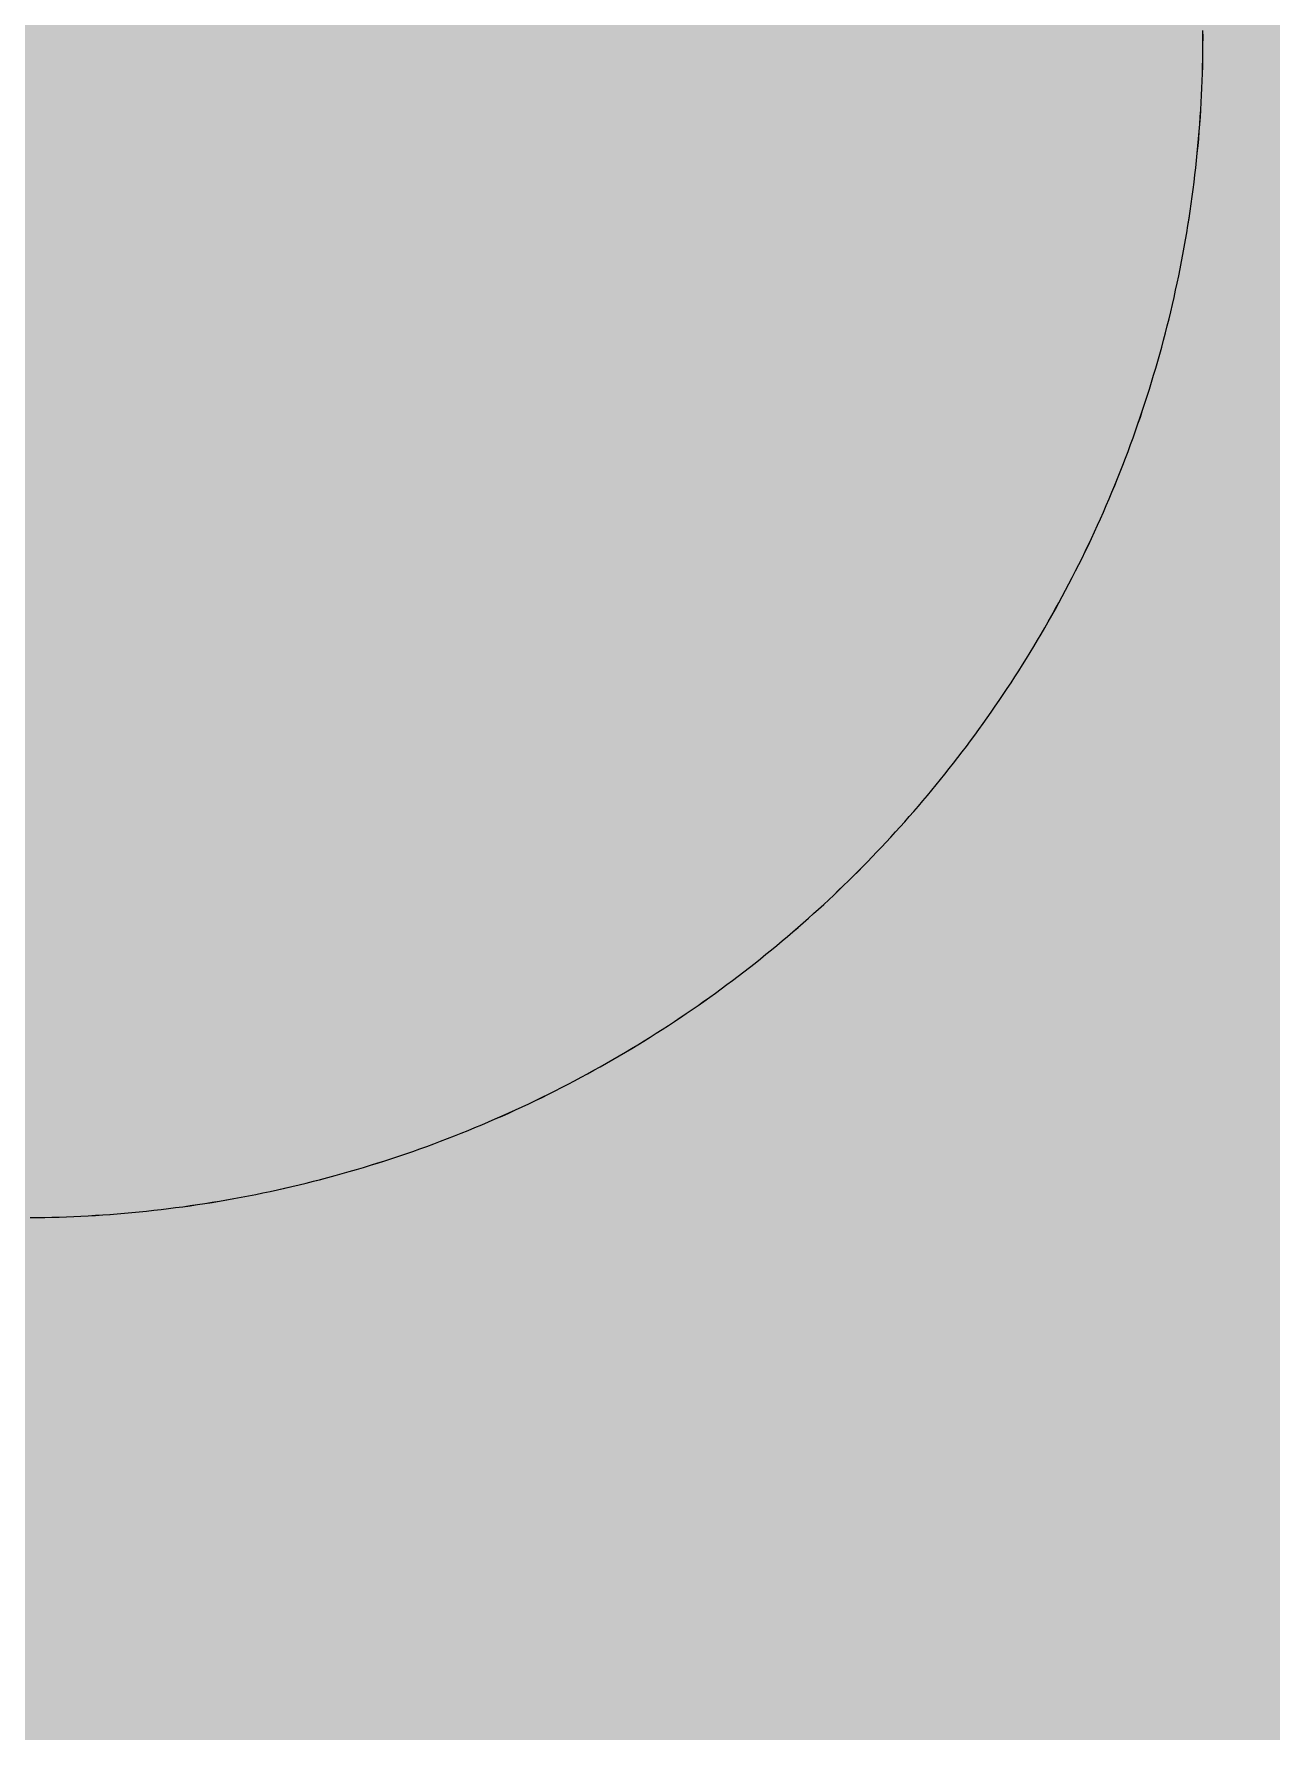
# Model space of a CAD drawing. Header units: millimetres. Extents: x 5622 to 8918, y 2044 to 6634.
# Drawn here: x 8593.593 to 8597, y 5255.662 to 5260.336 of the extents above; entities that cross this region are included whole.
import ezdxf

# ---------------------------------------------------------------- set-up
doc = ezdxf.new("R2010")
doc.units = ezdxf.units.MM
doc.linetypes.add('NASCOSTA', pattern=[9.525, 6.35, -3.175])
for name, color, linetype, lineweight in [('F_ARREDI', 7, 'Continuous', 5), ('F_FERRAMENTA', 253, 'Continuous', 5), ('F_MULTI laminato OPACO_retino', 1, 'Continuous', 5), ('F_Proiezioni', 253, 'NASCOSTA', 9)]:
    doc.layers.add(name, color=color, linetype=linetype, lineweight=lineweight)

# ---------------------------------------------------------------- blocks, each defined once
blk = doc.blocks.new("LIBRERIA_ingresso-living_sez._B.B'")
at = {"layer": 'F_MULTI laminato OPACO_retino', "true_color": 0x636466}
h = blk.add_hatch(color=251, dxfattribs=at)
h.dxf.hatch_style = 1
h.paths.add_polyline_path([(41313.1315, 11071.1262), (41913.1315, 11071.1262), (41913.1315, 13145.6262), (41313.1315, 13145.6262)])
at = {"layer": 'F_MULTI laminato OPACO_retino', "true_color": 0x939598}
h = blk.add_hatch(color=252, dxfattribs=at)
h.dxf.hatch_style = 1
h.paths.add_polyline_path([(41313.1315, 13145.6262), (41613.1315, 13145.6262), (41613.1315, 11071.1262), (41313.1315, 11071.1262)])
at = {"layer": 'F_Proiezioni', "color": 1}
for p, q in [((41592.3815, 12667.6259), (41592.3815, 12667.6458)), ((41592.3815, 12667.6061), (41592.3815, 12667.6259)), ((41592.381, 12667.5665), (41592.3813, 12667.5863)), ((41592.3813, 12667.5863), (41592.3815, 12667.6061)), ((41592.3793, 12667.5068), (41592.38, 12667.5267)), ((41592.38, 12667.5267), (41592.3805, 12667.5466)), ((41592.3805, 12667.5466), (41592.381, 12667.5665)), ((41592.3776, 12667.467), (41592.3785, 12667.4869)), ((41592.3785, 12667.4869), (41592.3793, 12667.5068)), ((41592.3754, 12667.4272), (41592.3766, 12667.4471)), ((41592.3766, 12667.4471), (41592.3776, 12667.467)), ((41592.3712, 12667.3673), (41592.3727, 12667.3873)), ((41592.3727, 12667.3873), (41592.3741, 12667.4072)), ((41592.3741, 12667.4072), (41592.3754, 12667.4272)), ((41592.3677, 12667.3274), (41592.3695, 12667.3474)), ((41592.3695, 12667.3474), (41592.3712, 12667.3673)), ((41592.3638, 12667.2875), (41592.3658, 12667.3075)), ((41592.3658, 12667.3075), (41592.3677, 12667.3274)), ((41592.357, 12667.2276), (41592.3594, 12667.2476)), ((41592.3594, 12667.2476), (41592.3617, 12667.2675)), ((41592.3617, 12667.2675), (41592.3638, 12667.2875)), ((41592.3518, 12667.1878), (41592.3545, 12667.2077)), ((41592.3545, 12667.2077), (41592.357, 12667.2276)), ((41592.3461, 12667.1479), (41592.349, 12667.1678)), ((41592.349, 12667.1678), (41592.3518, 12667.1878)), ((41592.3367, 12667.0883), (41592.34, 12667.1081)), ((41592.34, 12667.1081), (41592.3431, 12667.128)), ((41592.3431, 12667.128), (41592.3461, 12667.1479)), ((41592.3298, 12667.0486), (41592.3333, 12667.0684)), ((41592.3333, 12667.0684), (41592.3367, 12667.0883)), ((41592.3224, 12667.0089), (41592.3262, 12667.0287)), ((41592.3262, 12667.0287), (41592.3298, 12667.0486)), ((41592.3104, 12666.9497), (41592.3145, 12666.9694)), ((41592.3145, 12666.9694), (41592.3185, 12666.9892)), ((41592.3185, 12666.9892), (41592.3224, 12667.0089)), ((41592.3017, 12666.9103), (41592.3061, 12666.93)), ((41592.3061, 12666.93), (41592.3104, 12666.9497)), ((41592.2879, 12666.8514), (41592.2926, 12666.871)), ((41592.2926, 12666.871), (41592.2972, 12666.8906)), ((41592.2972, 12666.8906), (41592.3017, 12666.9103)), ((41592.278, 12666.8123), (41592.283, 12666.8318)), ((41592.283, 12666.8318), (41592.2879, 12666.8514)), ((41592.2677, 12666.7733), (41592.2729, 12666.7928)), ((41592.2729, 12666.7928), (41592.278, 12666.8123)), ((41592.2512, 12666.7151), (41592.2568, 12666.7345)), ((41592.2568, 12666.7345), (41592.2623, 12666.7539)), ((41592.2623, 12666.7539), (41592.2677, 12666.7733)), ((41592.2397, 12666.6765), (41592.2455, 12666.6958)), ((41592.2455, 12666.6958), (41592.2512, 12666.7151)), ((41592.2215, 12666.6189), (41592.2277, 12666.6381)), ((41592.2277, 12666.6381), (41592.2338, 12666.6573)), ((41592.2338, 12666.6573), (41592.2397, 12666.6765)), ((41592.2088, 12666.5807), (41592.2152, 12666.5998)), ((41592.2152, 12666.5998), (41592.2215, 12666.6189)), ((41592.1889, 12666.5238), (41592.1957, 12666.5427)), ((41592.1957, 12666.5427), (41592.2023, 12666.5617)), ((41592.2023, 12666.5617), (41592.2088, 12666.5807)), ((41592.1751, 12666.4861), (41592.182, 12666.5049)), ((41592.182, 12666.5049), (41592.1889, 12666.5238)), ((41592.1534, 12666.4299), (41592.1607, 12666.4486)), ((41592.1607, 12666.4486), (41592.168, 12666.4673)), ((41592.168, 12666.4673), (41592.1751, 12666.4861)), ((41592.1385, 12666.3927), (41592.146, 12666.4113)), ((41592.146, 12666.4113), (41592.1534, 12666.4299)), ((41592.1152, 12666.3374), (41592.123, 12666.3558)), ((41592.123, 12666.3558), (41592.1308, 12666.3742)), ((41592.1308, 12666.3742), (41592.1385, 12666.3927)), ((41592.0991, 12666.3008), (41592.1072, 12666.319)), ((41592.1072, 12666.319), (41592.1152, 12666.3374)), ((41592.0742, 12666.2463), (41592.0826, 12666.2644)), ((41592.0826, 12666.2644), (41592.0909, 12666.2826)), ((41592.0909, 12666.2826), (41592.0991, 12666.3008)), ((41592.057, 12666.2103), (41592.0656, 12666.2283)), ((41592.0656, 12666.2283), (41592.0742, 12666.2463)), ((41592.0305, 12666.1568), (41592.0394, 12666.1746)), ((41592.0394, 12666.1746), (41592.0483, 12666.1924)), ((41592.0483, 12666.1924), (41592.057, 12666.2103)), ((41592.0031, 12666.1039), (41592.0123, 12666.1215)), ((41592.0123, 12666.1215), (41592.0214, 12666.1391)), ((41592.0214, 12666.1391), (41592.0305, 12666.1568)), ((41591.9843, 12666.069), (41591.9937, 12666.0864)), ((41591.9937, 12666.0864), (41592.0031, 12666.1039)), ((41591.9553, 12666.0171), (41591.9651, 12666.0343)), ((41591.9651, 12666.0343), (41591.9747, 12666.0516)), ((41591.9747, 12666.0516), (41591.9843, 12666.069)), ((41591.9256, 12665.9659), (41591.9356, 12665.9829)), ((41591.9356, 12665.9829), (41591.9455, 12666)), ((41591.9455, 12666), (41591.9553, 12666.0171)), ((41591.9052, 12665.9321), (41591.9154, 12665.949)), ((41591.9154, 12665.949), (41591.9256, 12665.9659)), ((41591.874, 12665.8821), (41591.8845, 12665.8987)), ((41591.8845, 12665.8987), (41591.8949, 12665.9154)), ((41591.8949, 12665.9154), (41591.9052, 12665.9321)), ((41591.842, 12665.8327), (41591.8528, 12665.8491)), ((41591.8528, 12665.8491), (41591.8635, 12665.8656)), ((41591.8635, 12665.8656), (41591.874, 12665.8821)), ((41591.8093, 12665.7841), (41591.8203, 12665.8002)), ((41591.8203, 12665.8002), (41591.8312, 12665.8165)), ((41591.8312, 12665.8165), (41591.842, 12665.8327)), ((41591.7757, 12665.7363), (41591.787, 12665.7522)), ((41591.787, 12665.7522), (41591.7981, 12665.7681)), ((41591.7981, 12665.7681), (41591.8093, 12665.7841)), ((41591.7414, 12665.6892), (41591.7529, 12665.7048)), ((41591.7529, 12665.7048), (41591.7643, 12665.7205)), ((41591.7643, 12665.7205), (41591.7757, 12665.7363)), ((41591.7064, 12665.6429), (41591.7181, 12665.6583)), ((41591.7181, 12665.6583), (41591.7298, 12665.6737)), ((41591.7298, 12665.6737), (41591.7414, 12665.6892)), ((41591.6707, 12665.5975), (41591.6827, 12665.6125)), ((41591.6827, 12665.6125), (41591.6946, 12665.6277)), ((41591.6946, 12665.6277), (41591.7064, 12665.6429)), ((41591.6344, 12665.5528), (41591.6466, 12665.5676)), ((41591.6466, 12665.5676), (41591.6587, 12665.5825)), ((41591.6587, 12665.5825), (41591.6707, 12665.5975)), ((41591.5975, 12665.5091), (41591.6099, 12665.5236)), ((41591.6099, 12665.5236), (41591.6222, 12665.5382)), ((41591.6222, 12665.5382), (41591.6344, 12665.5528)), ((41591.56, 12665.4661), (41591.5726, 12665.4803)), ((41591.5726, 12665.4803), (41591.5851, 12665.4947)), ((41591.5851, 12665.4947), (41591.5975, 12665.5091)), ((41591.5092, 12665.4103), (41591.5219, 12665.4241)), ((41591.5219, 12665.4241), (41591.5347, 12665.438)), ((41591.5347, 12665.438), (41591.5474, 12665.452)), ((41591.5474, 12665.452), (41591.56, 12665.4661)), ((41591.4704, 12665.3694), (41591.4834, 12665.3829)), ((41591.4834, 12665.3829), (41591.4963, 12665.3965)), ((41591.4963, 12665.3965), (41591.5092, 12665.4103)), ((41591.4181, 12665.3163), (41591.4312, 12665.3295)), ((41591.4312, 12665.3295), (41591.4444, 12665.3427)), ((41591.4444, 12665.3427), (41591.4574, 12665.356)), ((41591.4574, 12665.356), (41591.4704, 12665.3694)), ((41591.3778, 12665.2772), (41591.3914, 12665.2902)), ((41591.3914, 12665.2902), (41591.4048, 12665.3033)), ((41591.4048, 12665.3033), (41591.4181, 12665.3163)), ((41591.3227, 12665.2257), (41591.3367, 12665.2385)), ((41591.3367, 12665.2385), (41591.3505, 12665.2514)), ((41591.3505, 12665.2514), (41591.3642, 12665.2643)), ((41591.3642, 12665.2643), (41591.3778, 12665.2772)), ((41591.2659, 12665.1751), (41591.2803, 12665.1877)), ((41591.2803, 12665.1877), (41591.2945, 12665.2003)), ((41591.2945, 12665.2003), (41591.3087, 12665.213)), ((41591.3087, 12665.213), (41591.3227, 12665.2257)), ((41591.2223, 12665.1378), (41591.2369, 12665.1502)), ((41591.2369, 12665.1502), (41591.2515, 12665.1626)), ((41591.2515, 12665.1626), (41591.2659, 12665.1751)), ((41591.1626, 12665.0889), (41591.1777, 12665.101)), ((41591.1777, 12665.101), (41591.1927, 12665.1132)), ((41591.1927, 12665.1132), (41591.2075, 12665.1255)), ((41591.2075, 12665.1255), (41591.2223, 12665.1378)), ((41591.1014, 12665.041), (41591.1169, 12665.0529)), ((41591.1169, 12665.0529), (41591.1322, 12665.0648)), ((41591.1322, 12665.0648), (41591.1475, 12665.0768)), ((41591.1475, 12665.0768), (41591.1626, 12665.0889)), ((41591.0387, 12664.9944), (41591.0545, 12665.0059)), ((41591.0545, 12665.0059), (41591.0703, 12665.0176)), ((41591.0703, 12665.0176), (41591.0859, 12665.0293)), ((41591.0859, 12665.0293), (41591.1014, 12665.041)), ((41590.9745, 12664.949), (41590.9907, 12664.9602)), ((41590.9907, 12664.9602), (41591.0068, 12664.9715)), ((41591.0068, 12664.9715), (41591.0228, 12664.9829)), ((41591.0228, 12664.9829), (41591.0387, 12664.9944)), ((41590.9088, 12664.905), (41590.9254, 12664.9159)), ((41590.9254, 12664.9159), (41590.9418, 12664.9268)), ((41590.9418, 12664.9268), (41590.9582, 12664.9379)), ((41590.9582, 12664.9379), (41590.9745, 12664.949)), ((41590.8248, 12664.8519), (41590.8417, 12664.8623)), ((41590.8417, 12664.8623), (41590.8586, 12664.8729)), ((41590.8586, 12664.8729), (41590.8755, 12664.8835)), ((41590.8755, 12664.8835), (41590.8922, 12664.8942)), ((41590.8922, 12664.8942), (41590.9088, 12664.905)), ((41590.756, 12664.8111), (41590.7733, 12664.8212)), ((41590.7733, 12664.8212), (41590.7906, 12664.8313)), ((41590.7906, 12664.8313), (41590.8077, 12664.8416)), ((41590.8077, 12664.8416), (41590.8248, 12664.8519)), ((41590.6684, 12664.7623), (41590.6861, 12664.7719)), ((41590.6861, 12664.7719), (41590.7037, 12664.7816)), ((41590.7037, 12664.7816), (41590.7212, 12664.7913)), ((41590.7212, 12664.7913), (41590.7387, 12664.8012)), ((41590.7387, 12664.8012), (41590.756, 12664.8111)), ((41590.5789, 12664.7161), (41590.5969, 12664.7251)), ((41590.5969, 12664.7251), (41590.6149, 12664.7343)), ((41590.6149, 12664.7343), (41590.6328, 12664.7435)), ((41590.6328, 12664.7435), (41590.6506, 12664.7529)), ((41590.6506, 12664.7529), (41590.6684, 12664.7623)), ((41590.4692, 12664.664), (41590.4877, 12664.6724)), ((41590.4877, 12664.6724), (41590.5061, 12664.6809)), ((41590.5061, 12664.6809), (41590.5244, 12664.6896)), ((41590.5244, 12664.6896), (41590.5426, 12664.6983)), ((41590.5426, 12664.6983), (41590.5608, 12664.7071)), ((41590.5608, 12664.7071), (41590.5789, 12664.7161)), ((41590.3761, 12664.6237), (41590.3949, 12664.6316)), ((41590.3949, 12664.6316), (41590.4136, 12664.6395)), ((41590.4136, 12664.6395), (41590.4322, 12664.6476)), ((41590.4322, 12664.6476), (41590.4507, 12664.6557)), ((41590.4507, 12664.6557), (41590.4692, 12664.664)), ((41590.2434, 12664.5721), (41590.2625, 12664.5791)), ((41590.2625, 12664.5791), (41590.2816, 12664.5863)), ((41590.2816, 12664.5863), (41590.3006, 12664.5935)), ((41590.3006, 12664.5935), (41590.3196, 12664.6009)), ((41590.3196, 12664.6009), (41590.3385, 12664.6084)), ((41590.3385, 12664.6084), (41590.3573, 12664.616)), ((41590.3573, 12664.616), (41590.3761, 12664.6237)), ((41590.1081, 12664.5262), (41590.1276, 12664.5324)), ((41590.1276, 12664.5324), (41590.147, 12664.5387)), ((41590.147, 12664.5387), (41590.1664, 12664.5452)), ((41590.1664, 12664.5452), (41590.1857, 12664.5517)), ((41590.1857, 12664.5517), (41590.205, 12664.5584)), ((41590.205, 12664.5584), (41590.2242, 12664.5652)), ((41590.2242, 12664.5652), (41590.2434, 12664.5721)), ((41589.9511, 12664.481), (41589.9709, 12664.4862)), ((41589.9709, 12664.4862), (41589.9906, 12664.4916)), ((41589.9906, 12664.4916), (41590.0103, 12664.497)), ((41590.0103, 12664.497), (41590.0299, 12664.5026)), ((41590.0299, 12664.5026), (41590.0495, 12664.5083)), ((41590.0495, 12664.5083), (41590.0691, 12664.5142)), ((41590.0691, 12664.5142), (41590.0886, 12664.5201)), ((41590.0886, 12664.5201), (41590.1081, 12664.5262)), ((41589.7522, 12664.4358), (41589.7722, 12664.4397)), ((41589.7722, 12664.4397), (41589.7921, 12664.4438)), ((41589.7921, 12664.4438), (41589.8121, 12664.448)), ((41589.8121, 12664.448), (41589.832, 12664.4523)), ((41589.832, 12664.4523), (41589.8519, 12664.4568)), ((41589.8519, 12664.4568), (41589.8718, 12664.4614)), ((41589.8718, 12664.4614), (41589.8917, 12664.4661)), ((41589.8917, 12664.4661), (41589.9115, 12664.471)), ((41589.9115, 12664.471), (41589.9313, 12664.4759)), ((41589.9313, 12664.4759), (41589.9511, 12664.481)), ((41589.4511, 12664.3918), (41589.4712, 12664.3938)), ((41589.4712, 12664.3938), (41589.4913, 12664.396)), ((41589.4913, 12664.396), (41589.5114, 12664.3983)), ((41589.5114, 12664.3983), (41589.5315, 12664.4007)), ((41589.5315, 12664.4007), (41589.5516, 12664.4033)), ((41589.5516, 12664.4033), (41589.5717, 12664.4059)), ((41589.5717, 12664.4059), (41589.5918, 12664.4087)), ((41589.5918, 12664.4087), (41589.6118, 12664.4117)), ((41589.6118, 12664.4117), (41589.6319, 12664.4147)), ((41589.6319, 12664.4147), (41589.652, 12664.4179)), ((41589.652, 12664.4179), (41589.6721, 12664.4212)), ((41589.6721, 12664.4212), (41589.6921, 12664.4247)), ((41589.6921, 12664.4247), (41589.7121, 12664.4282)), ((41589.7121, 12664.4282), (41589.7322, 12664.4319)), ((41589.7322, 12664.4319), (41589.7522, 12664.4358)), ((41589.1513, 12664.376), (41589.1712, 12664.3762)), ((41589.1712, 12664.3762), (41589.191, 12664.3765)), ((41589.191, 12664.3765), (41589.2109, 12664.3769)), ((41589.2109, 12664.3769), (41589.2309, 12664.3775)), ((41589.2309, 12664.3775), (41589.2508, 12664.3782)), ((41589.2508, 12664.3782), (41589.2708, 12664.379)), ((41589.2708, 12664.379), (41589.2907, 12664.3799)), ((41589.2907, 12664.3799), (41589.3107, 12664.3809)), ((41589.3107, 12664.3809), (41589.3307, 12664.3821)), ((41589.3307, 12664.3821), (41589.3508, 12664.3834)), ((41589.3508, 12664.3834), (41589.3708, 12664.3848)), ((41589.3708, 12664.3848), (41589.3909, 12664.3864)), ((41589.3909, 12664.3864), (41589.4109, 12664.388)), ((41589.4109, 12664.388), (41589.431, 12664.3898)), ((41589.431, 12664.3898), (41589.4511, 12664.3918))]:
    blk.add_line(p, q, dxfattribs=at)

msp = doc.modelspace()

# ---------------------------------------------------------------- linework, layer by layer
at = {"layer": 'F_FERRAMENTA', "linetype": 'NASCOSTA'}
for p, q in [((8596.8128, 5260.3265), (8596.8127, 5260.3463)), ((8596.8125, 5260.2869), (8596.8127, 5260.3067)), ((8596.8127, 5260.3067), (8596.8128, 5260.3265)), ((8596.8118, 5260.2472), (8596.8122, 5260.267)), ((8596.8122, 5260.267), (8596.8125, 5260.2869)), ((8596.8098, 5260.1875), (8596.8106, 5260.2074)), ((8596.8106, 5260.2074), (8596.8112, 5260.2273)), ((8596.8112, 5260.2273), (8596.8118, 5260.2472)), ((8596.8078, 5260.1476), (8596.8089, 5260.1676)), ((8596.8089, 5260.1676), (8596.8098, 5260.1875)), ((8596.8054, 5260.1078), (8596.8066, 5260.1277)), ((8596.8066, 5260.1277), (8596.8078, 5260.1476)), ((8596.8008, 5260.0479), (8596.8024, 5260.0679)), ((8596.8024, 5260.0679), (8596.8039, 5260.0878)), ((8596.8039, 5260.0878), (8596.8054, 5260.1078)), ((8596.7971, 5260.008), (8596.799, 5260.028)), ((8596.799, 5260.028), (8596.8008, 5260.0479)), ((8596.7906, 5259.9481), (8596.7929, 5259.9681)), ((8596.7929, 5259.9681), (8596.795, 5259.988)), ((8596.795, 5259.988), (8596.7971, 5260.008)), ((8596.7857, 5259.9083), (8596.7882, 5259.9282)), ((8596.7882, 5259.9282), (8596.7906, 5259.9481)), ((8596.7803, 5259.8684), (8596.7831, 5259.8883)), ((8596.7831, 5259.8883), (8596.7857, 5259.9083)), ((8596.7712, 5259.8087), (8596.7744, 5259.8286)), ((8596.7744, 5259.8286), (8596.7774, 5259.8485)), ((8596.7774, 5259.8485), (8596.7803, 5259.8684)), ((8596.7646, 5259.769), (8596.768, 5259.7888)), ((8596.768, 5259.7888), (8596.7712, 5259.8087)), ((8596.7574, 5259.7293), (8596.7611, 5259.7491)), ((8596.7611, 5259.7491), (8596.7646, 5259.769)), ((8596.7458, 5259.67), (8596.7498, 5259.6897)), ((8596.7498, 5259.6897), (8596.7537, 5259.7095)), ((8596.7537, 5259.7095), (8596.7574, 5259.7293)), ((8596.7374, 5259.6305), (8596.7416, 5259.6502)), ((8596.7416, 5259.6502), (8596.7458, 5259.67)), ((8596.7285, 5259.5912), (8596.733, 5259.6108)), ((8596.733, 5259.6108), (8596.7374, 5259.6305)), ((8596.7142, 5259.5324), (8596.7191, 5259.5519)), ((8596.7191, 5259.5519), (8596.7239, 5259.5715)), ((8596.7239, 5259.5715), (8596.7285, 5259.5912)), ((8596.7041, 5259.4933), (8596.7092, 5259.5128)), ((8596.7092, 5259.5128), (8596.7142, 5259.5324)), ((8596.6881, 5259.435), (8596.6935, 5259.4544)), ((8596.6935, 5259.4544), (8596.6989, 5259.4739)), ((8596.6989, 5259.4739), (8596.7041, 5259.4933)), ((8596.6768, 5259.3963), (8596.6825, 5259.4157)), ((8596.6825, 5259.4157), (8596.6881, 5259.435)), ((8596.665, 5259.3578), (8596.671, 5259.377)), ((8596.671, 5259.377), (8596.6768, 5259.3963)), ((8596.6465, 5259.3003), (8596.6528, 5259.3194)), ((8596.6528, 5259.3194), (8596.6589, 5259.3386)), ((8596.6589, 5259.3386), (8596.665, 5259.3578)), ((8596.6335, 5259.2622), (8596.6401, 5259.2813)), ((8596.6401, 5259.2813), (8596.6465, 5259.3003)), ((8596.6133, 5259.2054), (8596.6201, 5259.2243)), ((8596.6201, 5259.2243), (8596.6269, 5259.2432)), ((8596.6269, 5259.2432), (8596.6335, 5259.2622)), ((8596.5992, 5259.1678), (8596.6063, 5259.1866)), ((8596.6063, 5259.1866), (8596.6133, 5259.2054)), ((8596.5772, 5259.1118), (8596.5847, 5259.1304)), ((8596.5847, 5259.1304), (8596.592, 5259.1491)), ((8596.592, 5259.1491), (8596.5992, 5259.1678)), ((8596.562, 5259.0748), (8596.5697, 5259.0933)), ((8596.5697, 5259.0933), (8596.5772, 5259.1118)), ((8596.5384, 5259.0196), (8596.5464, 5259.0379)), ((8596.5464, 5259.0379), (8596.5543, 5259.0563)), ((8596.5543, 5259.0563), (8596.562, 5259.0748)), ((8596.5221, 5258.9831), (8596.5303, 5259.0013)), ((8596.5303, 5259.0013), (8596.5384, 5259.0196)), ((8596.4969, 5258.9288), (8596.5054, 5258.9469)), ((8596.5054, 5258.9469), (8596.5138, 5258.965)), ((8596.5138, 5258.965), (8596.5221, 5258.9831)), ((8596.4707, 5258.8751), (8596.4795, 5258.893)), ((8596.4795, 5258.893), (8596.4882, 5258.9109)), ((8596.4882, 5258.9109), (8596.4969, 5258.9288)), ((8596.4527, 5258.8397), (8596.4617, 5258.8574)), ((8596.4617, 5258.8574), (8596.4707, 5258.8751)), ((8596.425, 5258.787), (8596.4343, 5258.8045)), ((8596.4343, 5258.8045), (8596.4435, 5258.822)), ((8596.4435, 5258.822), (8596.4527, 5258.8397)), ((8596.406, 5258.7522), (8596.4155, 5258.7695)), ((8596.4155, 5258.7695), (8596.425, 5258.787)), ((8596.3768, 5258.7005), (8596.3866, 5258.7177)), ((8596.3866, 5258.7177), (8596.3963, 5258.7349)), ((8596.3963, 5258.7349), (8596.406, 5258.7522)), ((8596.3467, 5258.6495), (8596.3568, 5258.6665)), ((8596.3568, 5258.6665), (8596.3668, 5258.6835)), ((8596.3668, 5258.6835), (8596.3768, 5258.7005)), ((8596.3158, 5258.5992), (8596.3262, 5258.6159)), ((8596.3262, 5258.6159), (8596.3365, 5258.6327)), ((8596.3365, 5258.6327), (8596.3467, 5258.6495)), ((8596.284, 5258.5497), (8596.2947, 5258.5661)), ((8596.2947, 5258.5661), (8596.3053, 5258.5826)), ((8596.3053, 5258.5826), (8596.3158, 5258.5992)), ((8596.2624, 5258.517), (8596.2733, 5258.5333)), ((8596.2733, 5258.5333), (8596.284, 5258.5497)), ((8596.2294, 5258.4686), (8596.2405, 5258.4847)), ((8596.2405, 5258.4847), (8596.2515, 5258.5008)), ((8596.2515, 5258.5008), (8596.2624, 5258.517)), ((8596.1956, 5258.4211), (8596.2069, 5258.4368)), ((8596.2069, 5258.4368), (8596.2182, 5258.4527)), ((8596.2182, 5258.4527), (8596.2294, 5258.4686)), ((8596.1611, 5258.3743), (8596.1726, 5258.3898)), ((8596.1726, 5258.3898), (8596.1842, 5258.4054)), ((8596.1842, 5258.4054), (8596.1956, 5258.4211)), ((8596.1258, 5258.3282), (8596.1376, 5258.3435)), ((8596.1376, 5258.3435), (8596.1494, 5258.3588)), ((8596.1494, 5258.3588), (8596.1611, 5258.3743)), ((8596.0899, 5258.2831), (8596.102, 5258.298)), ((8596.102, 5258.298), (8596.1139, 5258.3131)), ((8596.1139, 5258.3131), (8596.1258, 5258.3282)), ((8596.0411, 5258.2241), (8596.0534, 5258.2387)), ((8596.0534, 5258.2387), (8596.0657, 5258.2534)), ((8596.0657, 5258.2534), (8596.0778, 5258.2682)), ((8596.0778, 5258.2682), (8596.0899, 5258.2831)), ((8596.0038, 5258.1809), (8596.0163, 5258.1952)), ((8596.0163, 5258.1952), (8596.0287, 5258.2096)), ((8596.0287, 5258.2096), (8596.0411, 5258.2241)), ((8595.9659, 5258.1385), (8595.9786, 5258.1526)), ((8595.9786, 5258.1526), (8595.9912, 5258.1667)), ((8595.9912, 5258.1667), (8596.0038, 5258.1809)), ((8595.9275, 5258.0971), (8595.9404, 5258.1108)), ((8595.9404, 5258.1108), (8595.9532, 5258.1246)), ((8595.9532, 5258.1246), (8595.9659, 5258.1385)), ((8595.8756, 5258.0432), (8595.8887, 5258.0565)), ((8595.8887, 5258.0565), (8595.9017, 5258.0699)), ((8595.9017, 5258.0699), (8595.9146, 5258.0835)), ((8595.9146, 5258.0835), (8595.9275, 5258.0971)), ((8595.836, 5258.0038), (8595.8493, 5258.0169)), ((8595.8493, 5258.0169), (8595.8625, 5258.03)), ((8595.8625, 5258.03), (8595.8756, 5258.0432)), ((8595.7817, 5257.9519), (8595.7955, 5257.9648)), ((8595.7955, 5257.9648), (8595.8091, 5257.9778)), ((8595.8091, 5257.9778), (8595.8226, 5257.9908)), ((8595.8226, 5257.9908), (8595.836, 5258.0038)), ((8595.7258, 5257.9009), (8595.7399, 5257.9136)), ((8595.7399, 5257.9136), (8595.754, 5257.9263)), ((8595.754, 5257.9263), (8595.7679, 5257.9391)), ((8595.7679, 5257.9391), (8595.7817, 5257.9519)), ((8595.6827, 5257.8632), (8595.6972, 5257.8757)), ((8595.6972, 5257.8757), (8595.7115, 5257.8882)), ((8595.7115, 5257.8882), (8595.7258, 5257.9009)), ((8595.6239, 5257.8137), (8595.6388, 5257.826)), ((8595.6388, 5257.826), (8595.6535, 5257.8383)), ((8595.6535, 5257.8383), (8595.6682, 5257.8507)), ((8595.6682, 5257.8507), (8595.6827, 5257.8632)), ((8595.5635, 5257.7654), (8595.5787, 5257.7774)), ((8595.5787, 5257.7774), (8595.5939, 5257.7894)), ((8595.5939, 5257.7894), (8595.6089, 5257.8015)), ((8595.6089, 5257.8015), (8595.6239, 5257.8137)), ((8595.5015, 5257.7181), (8595.5171, 5257.7298)), ((8595.5171, 5257.7298), (8595.5327, 5257.7416)), ((8595.5327, 5257.7416), (8595.5481, 5257.7534)), ((8595.5481, 5257.7534), (8595.5635, 5257.7654)), ((8595.438, 5257.6721), (8595.454, 5257.6835)), ((8595.454, 5257.6835), (8595.47, 5257.6949)), ((8595.47, 5257.6949), (8595.4858, 5257.7065)), ((8595.4858, 5257.7065), (8595.5015, 5257.7181)), ((8595.3731, 5257.6274), (8595.3895, 5257.6384)), ((8595.3895, 5257.6384), (8595.4057, 5257.6496)), ((8595.4057, 5257.6496), (8595.4219, 5257.6608)), ((8595.4219, 5257.6608), (8595.438, 5257.6721)), ((8595.3067, 5257.584), (8595.3234, 5257.5947)), ((8595.3234, 5257.5947), (8595.3401, 5257.6055)), ((8595.3401, 5257.6055), (8595.3566, 5257.6164)), ((8595.3566, 5257.6164), (8595.3731, 5257.6274)), ((8595.2218, 5257.5319), (8595.239, 5257.5421)), ((8595.239, 5257.5421), (8595.256, 5257.5525)), ((8595.256, 5257.5525), (8595.273, 5257.5629)), ((8595.273, 5257.5629), (8595.2899, 5257.5734)), ((8595.2899, 5257.5734), (8595.3067, 5257.584)), ((8595.1349, 5257.4821), (8595.1525, 5257.4919)), ((8595.1525, 5257.4919), (8595.1699, 5257.5017)), ((8595.1699, 5257.5017), (8595.1873, 5257.5117)), ((8595.1873, 5257.5117), (8595.2046, 5257.5217)), ((8595.2046, 5257.5217), (8595.2218, 5257.5319)), ((8595.0461, 5257.4348), (8595.064, 5257.4441)), ((8595.064, 5257.4441), (8595.0819, 5257.4534)), ((8595.0819, 5257.4534), (8595.0996, 5257.4629)), ((8595.0996, 5257.4629), (8595.1173, 5257.4724)), ((8595.1173, 5257.4724), (8595.1349, 5257.4821)), ((8594.9556, 5257.3901), (8594.9739, 5257.3988)), ((8594.9739, 5257.3988), (8594.992, 5257.4077)), ((8594.992, 5257.4077), (8595.0101, 5257.4166)), ((8595.0101, 5257.4166), (8595.0282, 5257.4257)), ((8595.0282, 5257.4257), (8595.0461, 5257.4348)), ((8594.8634, 5257.3481), (8594.882, 5257.3563)), ((8594.882, 5257.3563), (8594.9005, 5257.3646)), ((8594.9005, 5257.3646), (8594.9189, 5257.373)), ((8594.9189, 5257.373), (8594.9373, 5257.3815)), ((8594.9373, 5257.3815), (8594.9556, 5257.3901)), ((8594.7508, 5257.3014), (8594.7697, 5257.3089)), ((8594.7697, 5257.3089), (8594.7886, 5257.3165)), ((8594.7886, 5257.3165), (8594.8074, 5257.3243)), ((8594.8074, 5257.3243), (8594.8261, 5257.3321)), ((8594.8261, 5257.3321), (8594.8448, 5257.34)), ((8594.8448, 5257.34), (8594.8634, 5257.3481)), ((8594.6169, 5257.2523), (8594.6362, 5257.2589)), ((8594.6362, 5257.2589), (8594.6554, 5257.2657)), ((8594.6554, 5257.2657), (8594.6746, 5257.2726)), ((8594.6746, 5257.2726), (8594.6937, 5257.2797)), ((8594.6937, 5257.2797), (8594.7128, 5257.2868)), ((8594.7128, 5257.2868), (8594.7318, 5257.2941)), ((8594.7318, 5257.2941), (8594.7508, 5257.3014)), ((8594.4808, 5257.2089), (8594.5003, 5257.2147)), ((8594.5003, 5257.2147), (8594.5199, 5257.2207)), ((8594.5199, 5257.2207), (8594.5394, 5257.2268)), ((8594.5394, 5257.2268), (8594.5588, 5257.2329)), ((8594.5588, 5257.2329), (8594.5782, 5257.2393)), ((8594.5782, 5257.2393), (8594.5976, 5257.2457)), ((8594.5976, 5257.2457), (8594.6169, 5257.2523)), ((8594.3031, 5257.1619), (8594.3229, 5257.1667)), ((8594.3229, 5257.1667), (8594.3428, 5257.1715)), ((8594.3428, 5257.1715), (8594.3626, 5257.1765)), ((8594.3626, 5257.1765), (8594.3824, 5257.1816)), ((8594.3824, 5257.1816), (8594.4021, 5257.1868)), ((8594.4021, 5257.1868), (8594.4218, 5257.1921)), ((8594.4218, 5257.1921), (8594.4415, 5257.1976)), ((8594.4415, 5257.1976), (8594.4611, 5257.2032)), ((8594.4611, 5257.2032), (8594.4808, 5257.2089)), ((8594.0632, 5257.1153), (8594.0832, 5257.1185)), ((8594.0832, 5257.1185), (8594.1033, 5257.1218)), ((8594.1033, 5257.1218), (8594.1234, 5257.1252)), ((8594.1234, 5257.1252), (8594.1434, 5257.1288)), ((8594.1434, 5257.1288), (8594.1634, 5257.1325)), ((8594.1634, 5257.1325), (8594.1834, 5257.1363)), ((8594.1834, 5257.1363), (8594.2034, 5257.1403)), ((8594.2034, 5257.1403), (8594.2234, 5257.1443)), ((8594.2234, 5257.1443), (8594.2433, 5257.1486)), ((8594.2433, 5257.1486), (8594.2633, 5257.1529)), ((8594.2633, 5257.1529), (8594.2832, 5257.1574)), ((8594.2832, 5257.1574), (8594.3031, 5257.1619)), ((8593.5826, 5257.0766), (8593.6024, 5257.0767)), ((8593.6024, 5257.0767), (8593.6223, 5257.077)), ((8593.6223, 5257.077), (8593.6422, 5257.0775)), ((8593.6422, 5257.0775), (8593.6621, 5257.078)), ((8593.6621, 5257.078), (8593.682, 5257.0787)), ((8593.682, 5257.0787), (8593.702, 5257.0795)), ((8593.702, 5257.0795), (8593.722, 5257.0804)), ((8593.722, 5257.0804), (8593.742, 5257.0815)), ((8593.742, 5257.0815), (8593.762, 5257.0827)), ((8593.762, 5257.0827), (8593.782, 5257.0839)), ((8593.782, 5257.0839), (8593.8021, 5257.0854)), ((8593.8021, 5257.0854), (8593.8221, 5257.0869)), ((8593.8221, 5257.0869), (8593.8422, 5257.0886)), ((8593.8422, 5257.0886), (8593.8623, 5257.0904)), ((8593.8623, 5257.0904), (8593.8823, 5257.0923)), ((8593.8823, 5257.0923), (8593.9024, 5257.0944)), ((8593.9024, 5257.0944), (8593.9225, 5257.0965)), ((8593.9225, 5257.0965), (8593.9426, 5257.0988)), ((8593.9426, 5257.0988), (8593.9627, 5257.1013)), ((8593.9627, 5257.1013), (8593.9828, 5257.1038)), ((8593.9828, 5257.1038), (8594.0029, 5257.1065)), ((8594.0029, 5257.1065), (8594.023, 5257.1093)), ((8594.023, 5257.1093), (8594.0431, 5257.1122)), ((8594.0431, 5257.1122), (8594.0632, 5257.1153))]:
    msp.add_line(p, q, dxfattribs=at)

# ---------------------------------------------------------------- block references
at = {"layer": 'F_ARREDI'}
msp.add_blockref("LIBRERIA_ingresso-living_sez._B.B'", (-32995.5688, -7407.2995), dxfattribs=at)

doc.saveas('drawing.dxf')
